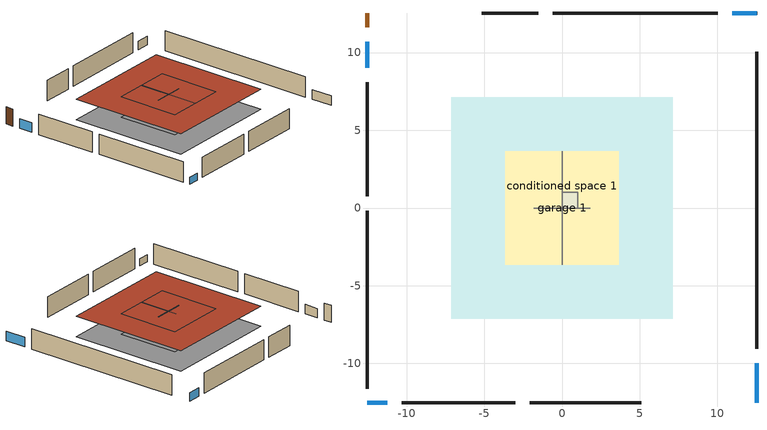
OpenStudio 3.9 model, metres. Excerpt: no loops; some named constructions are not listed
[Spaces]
garage 1
 floor foundation (Slab1 construction): -3.66,-3.66 -3.66,3.66 3.66,3.66 3.66,-3.66 z0
 wall outside (Wall1 construction): -10.31,-12.54 -2.99,-12.54 z0:2.44
 wall outside (Wall2 construction): -12.54,8.08 -12.54,0.77 z0:2.44
 wall outside (Wall9 construction): -1.52,12.54 -5.17,12.54 z0:2.44
 wall to conditioned space 1 (Wall5 construction Reversed): 0,-3.66 0,3.66 z0:2.44
 wall to conditioned space 1 (Wall6 construction Reversed): 1.83,0 -1.83,0 z0:2.44
 roof outside (Roof1 construction): -3.66,3.66 -3.66,-3.66 3.66,-3.66 3.66,3.66 z2.44
conditioned space 1
 floor foundation (Slab2 construction): -7.11,-7.11 -7.11,7.11 7.11,7.11 7.11,-7.11 z0
 wall outside (Wall3 construction): 12.54,-9.05 12.54,10.04 z0:2.44
 wall outside (Wall4 construction): -2.06,-12.54 5.11,-12.54 z0:2.44
 wall outside (Wall7 construction): -12.54,-0.16 -12.54,-11.61 z0:2.44
 wall outside (Wall8 construction): 10.02,12.54 -0.59,12.54 z0:2.44
 wall outside (AdiabaticWallConstruction): 12.54,-12.54 12.54,-9.98 z0:1.16; -12.54,-12.54 -11.24,-12.54 z0:0.85; -12.54,10.7 -12.54,9.01 z0:1.13; 12.54,12.54 10.95,12.54 z0:1.04
 wall outside (AdiabaticWallConstruction 1): -12.54,12.54 -12.54,11.63 z0:2.03
 window (WindowConstruction): 12.54,-12.54 12.54,-9.98 z0:1.16
 window (WindowConstruction 1): -12.54,-12.54 -11.24,-12.54 z0:0.85
 window (WindowConstruction 2): -12.54,10.7 -12.54,9.01 z0:1.13
 window (WindowConstruction 3): 12.54,12.54 10.95,12.54 z0:1.04
 door (Door): -12.54,12.54 -12.54,11.63 z0:2.03
 roof outside (Roof2 construction): -7.11,7.11 -7.11,-7.11 7.11,-7.11 7.11,7.11 z2.44
central ac and furnace airloop ret air space
 floor adiabatic (AdiabaticConst): 0,0 0,1 1,1 1,0 z0
 wall adiabatic (AdiabaticConst): 0,1 0,0 1,0 1,1 0,1 z0:1
 ceiling adiabatic (AdiabaticConst): 1,0 1,1 0,1 0,0 z1
[Material] Roughness=Rough
Name | Thickness {m} | Conductivity {W/m-K} | Density {kg/m3} | Specific Heat {J/kg-K} | Thermal Absorptance | Solar Absorptance | Visible Absorptance
gypsum board | 0.0127 | 0.160291 | 801 | 837.4 | 0.9 | 0.6 | 0.6
osb sheathing 0.5 in. 2; osb sheathing 0.5 in. 3 | 0.0127 | 0.115458 | 512.64 | 1214.23
wall stud and cavity 2 | 0.1397 | 0.335416 | 139.0536 | 1170.24 | 0.9 | 0.7 | 0.7
[Construction]
Wall5 construction: osb sheathing 0.5 in. 2, wall stud and cavity 2, gypsum board
Wall6 construction: osb sheathing 0.5 in. 3, wall stud and cavity 2, gypsum board
[Schedule:Ruleset]
Name | Default Day Schedule
cooling season schedule | cooling season schedule default day
natural vent schedule | natural vent schedule default day
[Schedule:Day]
cooling season schedule default day; cooling season schedule day; cooling season schedule day 2; natural vent schedule default day: 24, 0, 0
cooling season schedule day 1; natural vent schedule day: 24, 0, 1
[Schedule:Rule] Apply Monday=Yes; Apply Wednesday=Yes; Apply Friday=Yes; Date Specification Type=DateRange; Start Day=1
Name | Schedule Ruleset | Rule Order | Day Schedule | Apply Sunday | Apply Tuesday | Apply Thursday | Apply Saturday | Start Month | End Month | End Day
cooling season schedule allday rule | cooling season schedule | 2 | cooling season schedule day | Yes | Yes | Yes | Yes | 1 | 5 | 31
cooling season schedule allday rule 1 | cooling season schedule | 1 | cooling season schedule day 1 | Yes | Yes | Yes | Yes | 6 | 9 | 30
cooling season schedule allday rule 2 | cooling season schedule | 0 | cooling season schedule day 2 | Yes | Yes | Yes | Yes | 10 | 12 | 31
natural vent schedule rule | natural vent schedule | 0 | natural vent schedule day | No | No | No | No | 1 | 12 | 31
[Schedule:File] External File=External File 1; Rows to Skip at Top=1; Number of Hours of Data=8760; Interpolate to Timestep=Yes; Minutes per Item=15; Translate File With Relative Path=Yes
Name | Column Number
hot_water_fixtures | 13
hot_water_clothes_washer | 9
hot_water_dishwasher | 7
